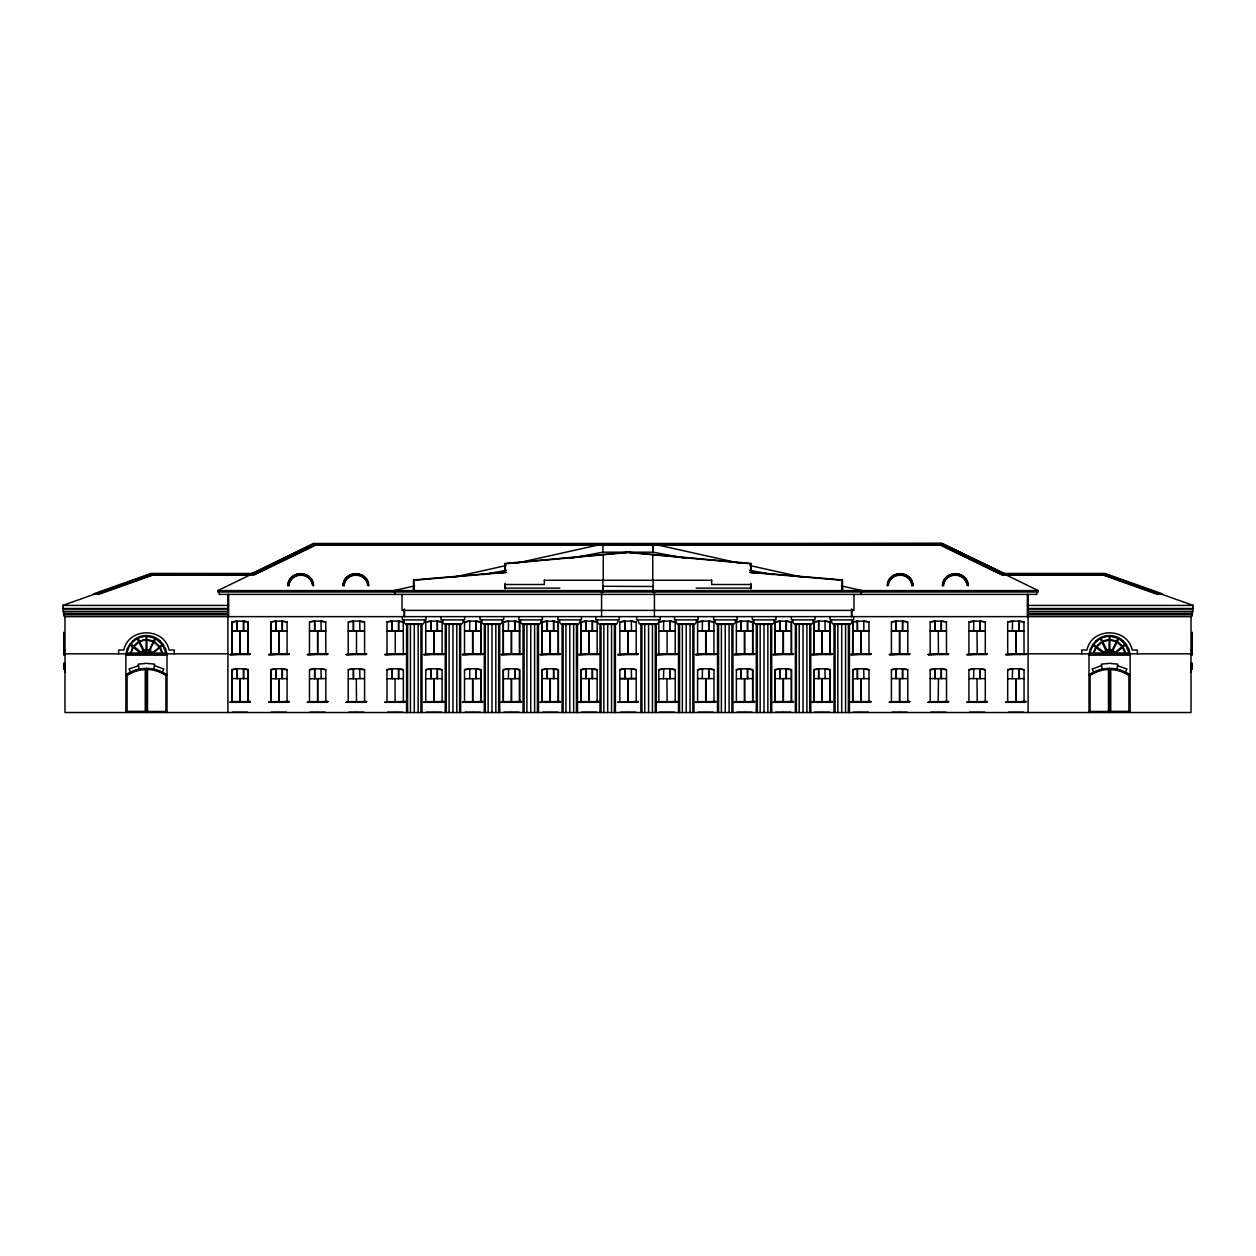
<?xml version="1.0" encoding="UTF-8"?>
<svg xmlns="http://www.w3.org/2000/svg" width="1256" height="1256" viewBox="0 0 1256 1256"><rect width="100%" height="100%" fill="white"/><g stroke="black" fill="none" stroke-linecap="round" stroke-linejoin="round"><path stroke-width="1.5" d="M602.911 590.603L602.911 586.489M653.089 545.057L940.414 545.151L1001.691 574.84L1005.915 574.353L942.157 543.471L313.843 543.471L250.085 574.353L254.309 574.84L315.586 545.151L653.089 545.057L653.089 552.562L653.089 543.534M287.86 585.908C287.64 577.729 296.479 572.045 304.031 574.086M343.029 585.908C342.81 577.729 351.633 572.045 359.2 574.086M887.238 585.908L889.044 579.487L893.723 575.248M942.408 585.908L944.214 579.487L948.877 575.248M413.522 589.409L413.522 587.572M153.687 669.134L154.708 664.173L146.434 663.341L138.176 664.173L139.196 669.134L153.687 669.134L167.001 674.88A35.78 35.78 0 0 0 125.883 674.88L139.196 669.134M1116.804 669.134L1117.824 664.173L1109.566 663.341L1101.292 664.173L1102.313 669.134L1088.999 674.88A35.78 35.78 0 0 1 1130.117 674.88L1116.804 669.134L1102.313 669.134M127.296 648.881L125.883 653.936L125.883 712.529M1090.412 648.881L1088.999 653.936L1088.999 712.529M253.806 574.039L151.097 574.039L62.8 605.423L63.711 614.765L64.339 616.633L1191.661 616.633L1192.289 614.765L1193.2 605.423L1104.903 574.039L1002.194 574.039M1005.946 575.091L1103.113 575.091L1157.483 594.418L1162.444 593.884L1104.903 573.442L1002.194 573.442M942.157 543.471L653.089 543.958L740.365 563.41M162.275 672.133L163.829 668.977L154.394 665.68M1125.392 672.133L1126.946 668.993L1117.51 665.696M127.296 648.96L129.745 644.375M1090.412 648.96L1092.861 644.375M129.745 644.454L133.058 640.607M1092.861 644.454L1096.19 640.607M133.058 640.686C140.342 633.715 152.478 633.95 159.81 640.686M1096.19 640.686C1103.459 633.715 1115.595 633.95 1122.943 640.686M1005.915 574.353L941.922 543.534L1038.21 590.603L1038.21 591.984L217.79 591.984L217.79 590.603L314.079 543.958L602.911 543.958L515.635 563.41M250.085 574.353L254.309 574.432L315.586 544.727L940.414 544.727L1001.691 574.432L1005.679 574.84M253.806 573.49L151.097 573.442L93.556 593.884L98.517 594.418L152.887 575.091L250.054 575.091M93.76 594.418L98.517 593.868L152.887 574.542L253.806 574.51M138.49 665.696L129.054 668.993L130.608 672.133M1101.606 665.68L1092.17 668.977L1093.725 672.133M414.668 585.924L393.725 590.603L393.725 591.984M454.672 577.006L506.105 565.545M483.309 574.573L506.466 570.24M570.114 558.323L602.911 552.185L653.089 552.185L685.886 558.323M309.478 653.842L309.478 621.893L314.911 621.17M348.336 621.971L353.674 621.17M386.989 653.842L386.989 621.893L392.421 621.17M425.847 621.971L431.185 621.17M464.516 653.842L464.516 621.893L469.948 621.17M309.573 669.778L313.56 669.181M348.336 669.778L352.308 669.181M619.915 621.971L625.268 621.265M387.084 669.778L391.071 669.181M658.96 621.971L664.298 621.265M425.847 669.778L429.835 669.181M697.614 653.842L697.614 621.893L703.062 621.265M464.61 669.778L468.582 669.181M736.471 621.971L741.809 621.17M619.915 669.668L625.253 668.883M891.509 621.971L896.847 621.17M658.96 669.778L662.933 669.181M930.178 653.842L930.178 621.893L934.244 621.375M697.708 669.778L701.696 669.181M969.02 621.971L974.373 621.17M736.471 669.778L740.459 669.181M1007.689 653.842L1007.689 621.893L1011.771 621.375M891.509 669.778L895.497 669.181M930.272 669.778L934.244 669.181M969.02 669.778L973.008 669.181M1007.783 669.778L1011.771 669.181M499.605 573.411L506.466 572.265M622.207 553.142L628 552.185L751.01 563.457L751.01 572.139L842.478 579.958L842.478 590.948L824.831 590.948M896.8 574.086C904.367 572.045 913.191 577.729 912.971 585.908M951.97 574.086C959.521 572.045 968.36 577.729 968.14 585.908M586.238 621.265L580.884 621.971L580.884 653.748M236.034 669.181L232.046 669.778L232.046 701.555L248.311 701.649L248.311 669.589A42.076 42.076 0 0 0 231.952 669.589L231.952 701.649M274.797 669.181L270.809 669.778L270.809 701.555M779.207 621.375L775.235 621.971L775.14 653.842M856.733 621.375L852.745 621.971L852.651 653.842M507.345 669.181L503.373 669.778L503.373 701.555M779.207 669.181L775.235 669.778L775.235 701.555L791.484 701.649L791.484 669.589A42.076 42.076 0 0 0 775.14 669.589L775.14 701.649M817.97 669.181L813.998 669.778L813.998 701.555M856.733 669.181L852.745 669.778L852.745 701.555L869.011 701.649L869.011 669.589A42.076 42.076 0 0 0 852.651 669.589L852.651 701.649M633.793 553.142L628 552.185L504.99 563.457L504.99 572.139L413.522 579.958L413.522 590.948L431.169 590.948M842.132 590.603L842.132 580.272L750.68 572.453L750.68 563.771L628 552.53L505.32 563.771L505.32 572.453L413.868 580.272L413.868 590.603M237.4 621.17L232.046 621.971L231.952 653.842M276.147 621.17L270.809 621.971L270.809 653.748M508.711 621.17L503.373 621.971L503.373 653.748M547.459 621.17L542.121 621.971L542.027 653.842M584.856 621.28L586.222 621.17M623.887 621.28L625.253 621.17M662.933 621.28L664.298 621.17M701.68 621.28L703.046 621.17M779.207 621.28L780.573 621.17M819.336 621.17L813.998 621.971L813.998 653.748M236.018 669.087L237.4 668.977M856.718 621.28L858.083 621.17M274.781 669.087L276.147 668.977M313.545 669.087L314.911 668.977M934.244 621.28L935.61 621.17M352.308 669.087L353.674 668.977M391.056 669.087L392.421 668.977M1011.755 621.28L1013.121 621.17M429.819 669.087L431.185 668.977M468.582 669.087L469.948 668.977M507.345 669.087L508.711 668.977M546.093 669.087L547.459 668.977L542.121 669.778L542.121 701.555L558.386 701.649L558.386 669.589A42.076 42.076 0 0 0 542.027 669.589L542.027 701.649M584.856 669.087L586.222 668.977L580.884 669.778L580.884 701.555M662.933 669.087L664.298 668.977M701.68 669.087L703.046 668.977M740.443 669.087L741.809 668.977M779.207 669.087L780.573 668.977M817.97 669.087L819.336 668.977M856.718 669.087L858.083 668.977M895.481 669.087L896.847 668.977M934.244 669.087L935.61 668.977M973.008 669.087L974.373 668.977M1011.755 669.087L1013.121 668.977M1002.194 574.51L1103.113 574.542L1157.483 593.868L1162.24 594.418M544.178 580.272L711.822 580.272M289.037 585.28L287.954 585.28A12.78 11.587 0 0 1 300.734 573.694A12.78 11.587 0 0 1 313.498 585.28L312.414 585.28A11.681 10.613 0 0 0 300.734 574.667A11.681 10.613 0 0 0 289.037 585.28L289.037 585.83M344.207 585.28L343.124 585.28A12.78 11.587 0 0 1 355.888 573.694A12.78 11.587 0 0 1 368.667 585.28L367.584 585.28A11.681 10.613 0 0 0 355.888 574.667A11.681 10.613 0 0 0 344.207 585.28L344.207 585.83M911.793 585.28L912.877 585.28A12.78 11.587 0 0 0 900.112 573.694A12.78 11.587 0 0 0 887.333 585.28L888.416 585.28A11.681 10.613 0 0 1 900.112 574.667A11.681 10.613 0 0 1 911.793 585.28L911.793 585.83M943.586 585.28L942.502 585.28A12.78 11.587 0 0 1 955.267 573.694A12.78 11.587 0 0 1 968.046 585.28L966.963 585.28A11.681 10.613 0 0 0 955.267 574.667A11.681 10.613 0 0 0 943.586 585.28L943.586 585.83M602.911 586.285L653.089 586.489M842.478 587.572L842.478 589.409M559.831 588.138L505.006 588.138L505.006 583.428M696.169 588.138L750.994 588.138L750.994 583.428M217.79 590.603L1038.21 590.603M62.8 605.423L228.592 605.423M1027.408 605.423L1193.2 605.423M62.8 608.516L227.901 608.516M1028.099 608.516L1193.2 608.516M63.098 608.877L227.901 608.877M1028.099 608.877L1192.902 608.877M63.098 611.358L227.901 611.358M1028.099 611.358L1192.902 611.358M63.711 613.258L227.901 613.258M1028.099 613.258L1192.289 613.258M63.711 614.765L227.901 614.765M1028.099 614.765L1192.289 614.765M483.67 624.342L500.312 624.342A4.349 4.208 90 0 0 502.243 619.899M772.33 624.342L755.688 624.342A4.349 4.208 -90 0 1 753.757 619.899M232.046 630.795L248.217 630.795M270.809 630.795L286.98 630.795M309.573 630.795L325.728 630.795M348.336 630.795L364.491 630.795M387.084 630.795L403.255 630.795M425.847 630.795L442.002 630.795M464.61 630.795L480.765 630.795M503.373 630.795L519.529 630.795M542.121 630.795L558.292 630.795M580.884 630.795L597.04 630.795M619.915 630.795L636.086 630.795M658.96 630.795L675.116 630.795M697.708 630.795L713.879 630.795M736.471 630.795L752.627 630.795M775.235 630.795L791.39 630.795M813.998 630.795L830.153 630.795M852.745 630.795L868.917 630.795M891.509 630.795L907.664 630.795M930.272 630.795L946.427 630.795M969.02 630.795L985.191 630.795M1007.783 630.795L1023.954 630.795M232.046 630.983L248.217 630.983M270.809 630.983L286.98 630.983M309.573 630.983L325.728 630.983M348.336 630.983L364.491 630.983M387.084 630.983L403.255 630.983M425.847 630.983L442.002 630.983M464.61 630.983L480.765 630.983M503.373 630.983L519.529 630.983M542.121 630.983L558.292 630.983M580.884 630.983L597.04 630.983M619.915 630.983L636.086 630.983M658.96 630.983L675.116 630.983M697.708 630.983L713.879 630.983M736.471 630.983L752.627 630.983M775.235 630.983L791.39 630.983M813.998 630.983L830.153 630.983M852.745 630.983L868.917 630.983M891.509 630.983L907.664 630.983M930.272 630.983L946.427 630.983M969.02 630.983L985.191 630.983M1007.783 630.983L1023.954 630.983M63.711 650.027L64.982 650.027M1191.018 650.027L1192.289 650.027M63.711 653.842L227.901 653.842M1028.099 653.842L1192.289 653.842M64.982 655.145L63.711 655.145L63.711 632.317M125.883 655.145L167.001 655.145M1088.999 655.145L1130.117 655.145M1191.018 655.145L1192.289 655.145L1192.289 632.317M64.982 662.854L64.982 672.133M1191.018 662.854L1191.018 672.133M64.982 663.325L63.711 663.325L63.711 669.134L64.982 669.134M1191.018 663.325L1192.289 663.325L1192.289 669.134L1191.018 668.993M63.711 663.545L64.982 663.545M1191.018 663.545L1192.289 663.545M63.711 664.173L64.982 664.173M1191.018 664.173L1192.289 664.173M63.711 668.38L64.982 668.38M1191.018 668.38L1192.289 668.38M63.711 668.569L64.982 668.569M1191.018 668.569L1192.289 668.569M619.915 678.507L636.086 678.507M232.046 678.601L248.217 678.601M270.809 678.79L286.98 678.601M309.573 678.79L325.728 678.601M348.336 678.79L364.491 678.601M387.084 678.79L403.255 678.601M425.847 678.79L442.002 678.601M464.61 678.79L480.765 678.601M503.373 678.79L519.529 678.601M542.121 678.601L558.292 678.601M580.884 678.601L597.04 678.601M619.915 678.695L636.086 678.695M658.96 678.79L675.116 678.601M697.708 678.601L713.879 678.601M736.471 678.79L752.627 678.601M775.235 678.601L791.39 678.601M813.998 678.601L830.153 678.601M852.745 678.79L868.917 678.601M891.509 678.601L907.664 678.601M930.272 678.601L946.427 678.601M969.02 678.601L985.191 678.601M1007.783 678.79L1023.954 678.601M480.86 701.649L464.516 701.649L464.516 669.589A42.076 42.076 0 0 1 480.86 669.589L480.86 701.649L480.765 669.778L476.793 669.181M232.281 712.199L239.582 712.199M240.241 712.199L247.542 712.199M271.092 712.199L278.392 712.199M279.052 712.199L286.352 712.199M309.902 712.199L317.203 712.199M317.862 712.199L325.163 712.199M348.713 712.199L356.013 712.199M356.657 712.199L363.957 712.199M387.523 712.199L394.824 712.199M395.467 712.199L402.768 712.199M426.318 712.199L433.618 712.199M434.278 712.199L441.578 712.199M465.128 712.199L472.429 712.199M473.088 712.199L480.389 712.199M503.939 712.199L511.239 712.199M511.899 712.199L519.199 712.199M542.749 712.199L550.05 712.199M550.709 712.199L558.009 712.199M581.559 712.199L588.86 712.199M589.519 712.199L596.82 712.199M620.59 712.199L627.89 712.199M628.55 712.199L635.85 712.199M659.18 712.199L666.481 712.199M667.14 712.199L674.441 712.199M697.991 712.199L705.291 712.199M705.951 712.199L713.251 712.199M736.801 712.199L744.101 712.199M744.761 712.199L752.061 712.199M775.611 712.199L782.912 712.199M783.571 712.199L790.872 712.199M814.422 712.199L821.722 712.199M822.382 712.199L829.682 712.199M853.232 712.199L860.533 712.199M861.176 712.199L868.477 712.199M892.043 712.199L899.343 712.199M899.987 712.199L907.287 712.199M930.837 712.199L938.138 712.199M938.797 712.199L946.098 712.199M969.648 712.199L976.948 712.199M977.608 712.199L984.908 712.199M1008.458 712.199L1015.759 712.199M1016.418 712.199L1023.718 712.199M1018.6 621.17L1023.954 621.971L1024.048 653.842M979.853 621.17L985.191 621.971M941.089 621.17L946.427 621.971L946.522 653.842M902.326 621.17L907.664 621.971M863.578 621.17L868.917 621.971L869.011 653.842M824.815 621.17L830.153 621.971L830.153 653.748M786.052 621.17L791.39 621.971L791.484 653.842M747.289 621.17L752.627 621.971L752.627 653.748M708.541 621.17L713.879 621.971L713.973 653.842M669.778 621.17L675.116 621.971M669.762 621.265L671.128 621.375M630.748 621.17L636.086 621.971M630.732 621.265L632.098 621.375M591.702 621.17L597.04 621.971M591.702 621.265L593.067 621.375M552.954 621.17L554.32 621.28M552.938 621.265L558.292 621.971L558.386 653.842M514.191 621.17L519.529 621.971L519.529 653.748M475.427 621.17L476.793 621.28M436.664 621.17L442.002 621.971M1018.6 668.977L1019.982 669.087M397.916 621.17L399.282 621.28M979.853 668.977L981.219 669.087M359.153 621.17L364.491 621.971M941.089 668.977L942.455 669.087M320.39 621.17L321.756 621.28M902.326 668.977L903.692 669.087M281.627 621.17L286.98 621.971M863.578 668.977L864.944 669.087M242.879 621.17L244.245 621.28M824.815 668.977L826.181 669.087M786.052 668.977L787.418 669.087M747.289 668.977L748.655 669.087M709.907 669.087L708.541 668.977L713.879 669.778M671.144 669.087L669.778 668.977L675.116 669.778M630.748 668.883L636.086 669.668M591.702 668.977L593.067 669.087M552.954 668.977L554.32 669.087M514.191 668.977L515.557 669.087M475.427 668.977L476.793 669.087M436.664 668.977L438.03 669.087M397.916 668.977L399.282 669.087M359.153 668.977L360.519 669.087M320.39 668.977L321.756 669.087M281.627 668.977L282.993 669.087M242.879 668.977L244.245 669.087M1019.966 669.181L1023.954 669.778M981.203 669.181L985.191 669.778M942.44 669.181L946.427 669.778M903.692 669.181L907.664 669.778M476.793 621.375L480.765 621.971L480.86 653.842M864.929 669.181L868.917 669.778M826.165 669.181L830.153 669.778L830.153 701.555M399.267 621.375L403.255 621.971L403.349 653.842M787.418 669.181L791.39 669.778L791.39 701.555M748.655 669.181L752.627 669.778L752.627 701.555M321.756 621.375L325.728 621.971L325.822 653.842M244.229 621.375L248.217 621.971L248.311 653.842M593.067 669.181L597.04 669.778M554.304 669.181L558.292 669.778L558.292 701.555M515.541 669.181L519.529 669.778L519.529 701.555M438.03 669.181L442.002 669.778M399.267 669.181L403.255 669.778M360.503 669.181L364.491 669.778M321.756 669.181L325.728 669.778M282.993 669.181L286.98 669.778M244.229 669.181L248.217 669.778L248.217 701.555M749.534 572.265L756.395 573.411M749.534 570.24L772.691 574.573M749.895 565.545L801.328 577.006M841.332 585.924L862.275 590.603L862.275 591.984M362.278 575.248L366.956 579.487L368.762 585.908M307.123 575.248L311.786 579.487L313.592 585.908M1122.943 640.607L1126.255 644.454M159.81 640.607L163.139 644.454M1126.255 644.375L1128.704 648.96M163.139 644.375L165.588 648.96M313.843 543.471L250.321 574.84M1128.704 648.881L1130.117 653.936L1130.117 712.529M165.588 648.881L167.001 653.936L167.001 712.529M1191.018 616.633L1191.018 712.529L64.982 712.529L64.982 616.633M1137.355 653.842L1137.355 650.027L1132.206 650.027C1127.417 627.136 1091.7 627.136 1086.927 650.027L1081.761 650.027L1081.761 653.842M1109.566 668.38L1109.566 712.529M1036.875 591.984L1036.875 594.402L219.125 594.402L219.125 591.984M1028.099 594.402L1028.099 712.529M1027.361 594.402L1027.361 616.633M1025.76 654.564L1005.978 654.564M1025.76 702.308L1005.978 702.308M1018.946 621.296L1018.946 630.795M1018.946 669.103L1018.946 678.601M1018.757 621.28L1018.757 630.795M1018.757 669.087L1018.757 678.601M1015.963 630.983L1015.963 653.748M1015.963 678.79L1015.963 701.555M1015.774 630.983L1015.774 653.748M1015.774 678.79L1015.774 701.555M1012.54 621.312L1012.352 630.795M1012.54 669.118L1012.352 678.601M986.996 654.564L967.23 654.564M986.996 702.308L967.23 702.308M985.285 653.842L985.285 621.893A42.076 42.076 0 0 0 968.926 621.893L968.926 653.842M980.182 621.296L980.182 630.795M980.182 669.103L980.182 678.601M979.994 621.28L979.994 630.795M979.994 669.087L979.994 678.601M977.011 630.983L977.199 653.748M977.011 678.79L977.199 701.555M973.777 621.312L973.588 630.795M973.777 669.118L973.588 678.601M948.233 654.564L928.467 654.564M948.233 702.308L928.467 702.308M941.419 621.296L941.419 630.795M941.419 669.103L941.419 678.601M941.231 621.28L941.231 630.795M941.231 669.087L941.231 678.601M938.248 630.983L938.452 653.748M938.452 678.79L938.248 701.555M935.014 621.312L935.014 630.795M935.014 669.118L935.014 678.601M934.825 621.327L934.825 630.795M934.825 669.134L934.825 678.601M909.47 654.564L889.703 654.564M909.47 702.308L889.703 702.308M907.758 653.842L907.758 621.893A42.076 42.076 0 0 0 891.415 621.893L891.415 653.842M902.672 621.296L902.672 630.795M902.672 669.103L902.672 678.601M902.467 621.28L902.467 630.795M902.467 669.087L902.467 678.601M899.688 630.983L899.688 653.748M899.688 678.79L899.688 701.555M899.5 630.983L899.5 653.748M899.5 678.79L899.5 701.555M896.266 621.312L896.266 630.795M896.266 669.118L896.266 678.601M896.062 621.327L896.062 630.795M896.062 669.134L896.062 678.601M870.722 654.564L850.94 654.564M870.722 702.308L850.94 702.308M863.72 621.28L863.908 630.795M863.72 669.087L863.908 678.601M860.957 591.984L860.957 594.402M860.925 630.983L860.925 653.748M860.925 678.79L860.925 701.555M860.737 630.983L860.737 653.748M860.737 678.79L860.737 701.555M857.503 621.312L857.503 630.795M857.503 669.118L857.503 678.601M857.314 621.327L857.314 630.795M857.314 669.134L857.314 678.601M853.97 594.402L853.97 610.4L402.03 610.4L402.03 594.402M853.64 616.633L853.64 619.899L830.059 619.899L830.059 616.633M852.745 653.748L852.745 621.971A42.076 42.076 0 0 1 869.011 621.893M851.913 609.223L851.913 616.633M851.427 609.223L851.427 616.633M849.417 712.529L849.417 624.091L834.015 624.091L834.015 712.529M848.381 624.091L848.381 712.529M845.571 624.091L845.571 712.529M841.724 624.091L841.724 712.529M837.862 624.091L837.862 712.529M835.052 624.091L835.052 712.529M831.959 654.564L812.192 654.564M831.959 702.308L812.192 702.308M830.247 653.842L830.247 621.893A42.076 42.076 0 0 0 813.888 621.893L813.888 653.842M824.957 621.28L825.145 630.795M824.957 669.087L825.145 678.601M822.162 630.983L822.162 653.748M822.162 678.79L822.162 701.555M821.973 630.983L821.973 653.748M821.973 678.79L821.973 701.555M818.739 621.312L818.739 630.795M818.739 669.118L818.739 678.601M818.551 621.327L818.551 630.795M818.551 669.134L818.551 678.601M814.987 616.633L814.987 619.899L791.406 619.899L791.406 616.633M810.764 712.529L810.764 624.091L795.362 624.091L795.362 712.529M809.728 624.091L809.728 712.529M806.902 624.091L806.902 712.529M803.055 624.091L803.055 712.529M799.209 624.091L799.209 712.529M796.383 624.091L796.383 712.529M793.195 654.564L773.429 654.564M793.195 702.308L773.429 702.308M791.39 653.748L791.39 621.971A42.076 42.076 0 0 0 775.14 621.893L775.235 653.748M786.382 621.296L786.382 630.795M786.382 669.103L786.382 678.601M786.193 621.28L786.193 630.795M786.193 669.087L786.193 678.601M783.414 630.983L783.414 653.748M783.414 678.79L783.414 701.555M783.21 630.983L783.21 653.748M783.21 678.79L783.21 701.555M779.976 621.312L779.976 630.795M779.976 669.118L779.976 678.601M779.788 621.327L779.788 630.795M779.788 669.134L779.788 678.601M775.941 616.633L775.941 619.899L752.36 619.899L752.36 616.633M771.702 712.529L771.702 624.091L756.3 624.091L756.3 712.529M770.682 624.091L770.682 712.529M767.856 624.091L767.856 712.529M764.009 624.091L764.009 712.529M760.163 624.091L760.163 712.529M757.337 624.091L757.337 712.529M754.432 654.564L734.666 654.564M754.432 702.308L734.666 702.308M752.736 653.842L752.736 621.893A42.076 42.076 0 0 0 736.377 621.893L736.377 653.842M750.68 589.08L750.68 584.511L711.65 584.511L711.65 580.272M747.634 621.296L747.634 630.795M747.634 669.103L747.634 678.601M747.43 621.28L747.43 630.795M747.43 669.087L747.43 678.601M744.651 630.983L744.651 653.748M744.651 678.79L744.651 701.555M744.463 630.983L744.463 653.748M744.463 678.79L744.463 701.555M741.228 621.312L741.228 630.795M741.228 669.118L741.228 678.601M741.04 621.327L741.04 630.795M741.04 669.134L741.04 678.601M737.178 616.633L737.178 619.899L713.596 619.899L713.596 616.633M732.939 712.529L732.939 624.091L717.537 624.091L717.537 712.529M731.918 624.091L731.918 712.529M729.092 624.091L729.092 712.529M725.246 624.091L725.246 712.529M721.399 624.091L721.399 712.529M718.573 624.091L718.573 712.529M715.685 654.564L695.903 654.564M715.685 702.308L695.903 702.308M708.871 621.296L708.871 630.795M708.871 669.103L708.871 678.601M708.682 621.28L708.682 630.795M708.682 669.087L708.682 678.601M705.888 630.983L705.888 653.748M705.888 678.79L705.888 701.555M705.699 630.983L705.699 653.748M705.699 678.79L705.699 701.555M702.465 621.312L702.277 630.795M702.465 669.118L702.277 678.601M698.132 616.633L698.132 619.899L674.55 619.899L674.55 616.633M693.909 712.529L693.909 624.091L678.507 624.091L678.507 712.529M692.872 624.091L692.872 712.529M690.062 624.091L690.062 712.529M686.216 624.091L686.216 712.529M682.353 624.091L682.353 712.529M679.543 624.091L679.543 712.529M676.921 654.564L657.155 654.564M676.921 702.308L657.155 702.308M675.21 653.842L675.21 621.893A42.076 42.076 0 0 0 658.851 621.893L658.851 653.842M670.107 621.296L670.107 630.795M670.107 669.103L670.107 678.601M669.919 621.28L669.919 630.795M669.919 669.087L669.919 678.601M667.124 630.983L667.124 653.748M666.936 678.79L667.124 701.555M663.702 621.312L663.513 630.795M663.702 669.118L663.513 678.601M660.248 616.633L660.248 619.899L636.666 619.899L636.666 616.633M656.291 712.529L656.291 624.091L640.89 624.091L640.89 712.529M655.255 624.091L655.255 712.529M654.423 591.984L654.423 616.633M653.089 580.272L653.089 591.984M652.743 554.461L652.743 580.272M652.445 624.091L652.445 712.529M648.583 624.091L648.583 712.529M644.736 624.091L644.736 712.529M641.926 624.091L641.926 712.529M637.891 654.596L618.109 654.596M637.891 702.308L618.109 702.308M636.18 653.842L636.18 621.893A42.076 42.076 0 0 0 619.82 621.893L619.82 653.842M636.18 701.555L636.18 669.589A42.076 42.076 0 0 0 619.82 669.589L619.82 701.555M631.328 621.312L631.517 630.795M631.328 669.024L631.517 678.507M625.111 621.28L625.111 630.795M625.111 668.993L625.111 678.507M624.923 621.296L624.923 630.795M624.923 669.008L624.923 678.507M619.349 616.633L619.349 619.899L595.768 619.899L595.768 616.633M615.393 712.529L615.393 624.091L600.007 624.091L600.007 712.529M614.372 624.091L614.372 712.529M611.546 624.091L611.546 712.529M607.7 624.091L607.7 712.529M603.853 624.091L603.853 712.529M603.257 554.461L603.257 580.272M602.911 543.534L602.911 552.656M602.911 580.272L602.911 591.984M601.577 591.984L601.577 616.633M601.027 624.091L601.027 712.529M598.845 654.564L579.079 654.564M598.845 702.308L579.079 702.308M597.15 653.842L597.15 621.893A42.076 42.076 0 0 0 580.79 621.893L580.79 653.842M592.487 621.327L592.487 630.795M592.487 669.134L592.487 678.601M592.298 621.312L592.298 630.795M592.298 669.118L592.298 678.601M589.064 630.983L589.064 653.748M589.064 678.79L589.064 701.555M588.876 630.983L588.876 653.748M588.876 678.79L588.876 701.555M586.081 621.28L586.081 630.795M586.081 669.087L586.081 678.601M585.893 621.296L585.893 630.795M585.893 669.103L585.893 678.601M581.45 616.633L581.45 619.899L557.868 619.899L557.868 616.633M577.493 712.529L577.493 624.091L562.091 624.091L562.091 712.529M576.457 624.091L576.457 712.529M573.647 624.091L573.647 712.529M569.784 624.091L569.784 712.529M565.938 624.091L565.938 712.529M563.128 624.091L563.128 712.529M560.097 654.564L540.315 654.564M560.097 702.308L540.315 702.308M558.292 653.748L558.292 621.971A42.076 42.076 0 0 0 542.027 621.893L542.121 653.748M553.723 621.327L553.723 630.795M553.723 669.134L553.723 678.601M553.535 621.312L553.535 630.795M553.535 669.118L553.535 678.601M550.301 630.983L550.301 653.748M550.301 678.79L550.301 701.555M550.112 630.983L550.112 653.748M550.112 678.79L550.112 701.555M547.318 621.28L547.318 630.795M547.318 669.087L547.318 678.601M547.129 621.296L547.129 630.795M547.129 669.103L547.129 678.601M544.35 580.272L544.35 584.511L505.32 584.511L505.32 589.08M542.404 616.633L542.404 619.899L518.822 619.899L518.822 616.633M538.463 712.529L538.463 624.091L523.061 624.091L523.061 712.529M537.427 624.091L537.427 712.529M534.601 624.091L534.601 712.529M530.754 624.091L530.754 712.529M526.908 624.091L526.908 712.529M524.082 624.091L524.082 712.529M521.334 654.564L501.568 654.564M521.334 702.308L501.568 702.308M519.623 653.842L519.623 621.893A42.076 42.076 0 0 0 503.264 621.893L503.264 653.842M514.96 621.327L514.96 630.795M514.96 669.134L514.96 678.601M514.772 621.312L514.772 630.795M514.772 669.118L514.772 678.601M511.537 630.983L511.537 653.748M511.537 678.79L511.537 701.555M511.349 630.983L511.349 653.748M511.349 678.79L511.349 701.555M508.57 621.28L508.366 630.795M508.57 669.087L508.366 678.601M503.64 616.633L503.64 619.899L480.059 619.899L480.059 616.633M499.7 712.529L499.7 624.091L484.298 624.091L484.298 712.529M498.663 624.091L498.663 712.529M495.837 624.091L495.837 712.529M491.991 624.091L491.991 712.529M488.144 624.091L488.144 712.529M485.318 624.091L485.318 712.529M482.571 654.564L462.805 654.564M482.571 702.308L462.805 702.308M480.765 653.748L480.765 621.971A42.076 42.076 0 0 0 464.516 621.893M476.212 621.327L476.212 630.795M476.212 669.134L476.212 678.601M476.024 621.312L476.024 630.795M476.024 669.118L476.024 678.601M472.79 630.983L472.79 653.748M472.79 678.79L472.79 701.555M472.586 630.983L472.586 653.748M472.586 678.79L472.586 701.555M469.807 621.28L469.618 630.795M469.807 669.087L469.618 678.601M464.594 616.633L464.594 619.899L441.013 619.899L441.013 616.633M460.638 712.529L460.638 624.091L445.236 624.091L445.236 712.529M459.618 624.091L459.618 712.529M456.791 624.091L456.791 712.529M452.945 624.091L452.945 712.529M449.099 624.091L449.099 712.529M446.273 624.091L446.273 712.529M443.808 654.564L424.041 654.564M443.808 702.308L424.041 702.308M442.112 653.842L442.112 621.893A42.076 42.076 0 0 0 425.753 621.893L425.753 653.842M437.449 621.327L437.449 630.795M437.449 669.134L437.449 678.601M437.261 621.312L437.261 630.795M437.261 669.118L437.261 678.601M434.026 630.983L434.026 653.748M434.026 678.79L434.026 701.555M433.838 630.983L433.838 653.748M433.838 678.79L433.838 701.555M431.044 621.28L431.044 630.795M431.044 669.087L431.044 678.601M430.855 621.296L430.855 630.795M430.855 669.103L430.855 678.601M425.941 616.633L425.941 619.899L402.36 619.899L402.36 616.633M421.985 712.529L421.985 624.091L406.583 624.091L406.583 712.529M420.948 624.091L420.948 712.529M418.138 624.091L418.138 712.529M414.276 624.091L414.276 712.529M410.429 624.091L410.429 712.529M407.619 624.091L407.619 712.529M405.06 654.564L385.278 654.564M405.06 702.308L385.278 702.308M404.573 609.223L404.573 616.633M404.087 609.223L404.087 616.633M398.686 621.327L398.686 630.795M398.686 669.134L398.686 678.601M398.497 621.312L398.497 630.795M398.497 669.118L398.497 678.601M395.043 591.984L395.043 594.402M395.263 630.983L395.263 653.748M395.075 678.79L395.075 701.555M392.28 621.28L392.28 630.795M392.28 669.087L392.28 678.601M392.092 621.296L392.092 630.795M392.092 669.103L392.092 678.601M366.297 654.564L346.53 654.564M366.297 702.308L346.53 702.308M364.585 653.842L364.585 621.893A42.076 42.076 0 0 0 348.242 621.893L348.242 653.842M359.734 621.312L359.938 630.795M359.734 669.118L359.938 678.601M356.5 630.983L356.5 653.748M356.312 678.79L356.5 701.555M353.533 621.28L353.533 630.795M353.533 669.087L353.533 678.601M353.329 621.296L353.329 630.795M353.329 669.103L353.329 678.601M327.533 654.564L307.767 654.564M327.533 702.308L307.767 702.308M320.986 621.312L321.175 630.795M320.986 669.118L321.175 678.601M317.752 630.983L317.752 653.748M317.752 678.79L317.752 701.555M317.548 630.983L317.548 653.748M317.548 678.79L317.548 701.555M314.769 621.28L314.769 630.795M314.769 669.087L314.769 678.601M314.581 621.296L314.581 630.795M314.581 669.103L314.581 678.601M288.77 654.564L269.004 654.564M288.77 702.308L269.004 702.308M287.075 653.842L287.075 621.893A42.076 42.076 0 0 0 270.715 621.893L270.715 653.842M282.412 621.327L282.412 630.795M282.412 669.134L282.412 678.601M282.223 621.312L282.223 630.795M282.223 669.118L282.223 678.601M278.989 630.983L278.989 653.748M278.989 678.79L278.989 701.555M278.801 630.983L278.801 653.748M278.801 678.79L278.801 701.555M276.006 621.28L276.006 630.795M276.006 669.087L276.006 678.601M275.818 621.296L275.818 630.795M275.818 669.103L275.818 678.601M250.023 654.564L230.241 654.564M250.023 702.308L230.241 702.308M248.217 653.748L248.217 621.971A42.076 42.076 0 0 0 231.952 621.893L232.046 653.748M243.648 621.327L243.648 630.795M243.648 669.134L243.648 678.601M243.46 621.312L243.46 630.795M243.46 669.118L243.46 678.601M240.226 630.983L240.226 653.748M240.226 678.79L240.226 701.555M240.037 630.983L240.037 653.748M240.037 678.79L240.037 701.555M237.243 621.28L237.243 630.795M237.243 669.087L237.243 678.601M237.054 621.296L237.054 630.795M237.054 669.103L237.054 678.601M228.639 594.402L228.639 616.633M227.901 594.402L227.901 712.529M174.239 653.842L174.239 650.027L169.073 650.027C164.301 627.136 128.583 627.136 123.794 650.027L118.645 650.027L118.645 653.842M146.434 668.38L146.434 712.529M658.851 619.899A4.349 4.208 -90 0 1 656.904 624.342L640.262 624.342A4.349 4.208 -90 0 1 638.331 619.899M617.952 619.899A4.349 4.208 -90 0 1 616.021 624.342L599.379 624.342A4.349 4.208 -90 0 1 597.432 619.899M930.178 621.893A42.076 42.076 0 0 1 946.522 621.893M697.614 621.893A42.076 42.076 0 0 1 713.973 621.893M1007.689 621.893A42.076 42.076 0 0 1 1024.048 621.893M792.803 619.899A4.349 4.208 -90 0 0 794.75 624.342L811.376 624.342A4.349 4.208 -90 0 0 813.323 619.899M774.277 619.899A4.349 4.208 -90 0 1 772.675 624.091M714.994 619.899A4.349 4.208 -90 0 0 716.925 624.342L733.567 624.342A4.349 4.208 -90 0 0 735.498 619.899M831.456 619.899A4.349 4.208 -90 0 0 833.403 624.342L850.045 624.342A4.349 4.208 -90 0 0 851.976 619.899M675.948 619.899A4.349 4.208 -90 0 0 677.895 624.342L694.537 624.342A4.349 4.208 -90 0 0 696.468 619.899M888.824 583.082A11.681 10.613 0 0 1 900.112 575.217A11.681 10.613 0 0 1 911.401 583.082M943.978 583.082A11.681 10.613 0 0 1 955.267 575.217A11.681 10.613 0 0 1 966.555 583.082M309.478 621.893A42.076 42.076 0 0 1 325.822 621.893M386.989 621.893A42.076 42.076 0 0 1 403.349 621.893M463.197 619.899A4.349 4.208 90 0 1 461.25 624.342L444.624 624.342A4.349 4.208 -90 0 1 442.677 619.899M483.325 624.091A4.349 4.208 -90 0 1 481.723 619.899M541.006 619.899A4.349 4.208 -90 0 1 539.075 624.342L522.433 624.342A4.349 4.208 -90 0 1 520.502 619.899M424.544 619.899A4.349 4.208 90 0 1 422.597 624.342L405.955 624.342A4.349 4.208 -90 0 1 404.024 619.899M580.052 619.899A4.349 4.208 -90 0 1 578.105 624.342L561.463 624.342A4.349 4.208 -90 0 1 559.532 619.899M344.599 583.082A11.681 10.613 0 0 1 355.888 575.217A11.681 10.613 0 0 1 367.176 583.082M289.445 583.082A11.681 10.613 0 0 1 300.734 575.217A11.681 10.613 0 0 1 312.022 583.082M128.049 649.164L126.95 653.042L130.216 653.042C134.675 649.116 130.797 640.45 128.049 649.164M131.644 650.624L130.954 653.042L140.217 653.042L133.434 647.405L131.644 650.624M1091.15 649.164L1090.051 653.042L1093.317 653.042L1095.719 647.342L1093.191 645.396L1091.15 649.164M1094.745 650.624L1094.055 653.042L1103.129 653.042L1096.284 647.766L1094.745 650.624M149.087 650.828L148.082 653.042L146.889 653.042L146.889 650.09L149.087 650.828M153.232 641.738L149.401 650.153L146.889 649.352L146.889 640.105L153.232 641.738M154.818 638.221L153.515 641.094L146.889 639.398L146.889 636.227L154.818 638.221M149.794 651.315L148.993 653.042L151.317 653.042L149.794 651.315M154.001 642.177C147.564 651.456 150.516 656.747 159.198 646.903L154.001 642.177M155.65 638.629L154.315 641.533L159.748 646.479L162.244 644.532L155.65 638.629M1111.984 650.671L1109.864 653.042L1109.864 650.074L1111.984 650.671M1116.27 641.706L1112.298 650.011L1109.864 649.336L1109.864 640.089L1116.27 641.706M1117.934 638.236L1116.568 641.078L1109.864 639.383L1109.864 636.211L1117.934 638.236M1112.643 651.142L1111.717 653.042L1114.417 653.042L1112.643 651.142M1117.071 642.146L1112.973 650.482L1114.983 652.555L1121.985 646.557L1117.071 642.146M1118.798 638.66L1117.385 641.518L1122.519 646.086L1124.905 644.045L1118.798 638.66M141.143 652.335L134.015 646.557L138.929 642.146L143.027 650.482L141.143 652.335M141.74 652.743L144.283 653.042L143.357 651.142L141.74 652.743M1104.244 652.335L1096.802 646.903L1101.999 642.177L1105.892 650.639L1104.244 652.335M1104.84 652.743L1107.007 653.042L1106.206 651.315L1104.84 652.743M133.607 641.188L131.095 644.045L133.481 646.086L138.615 641.518L137.202 638.66L133.607 641.188M1096.708 641.188L1093.756 644.532L1096.253 646.479L1101.685 641.533L1100.35 638.629L1096.708 641.188M1122.566 647.405L1115.783 653.042L1125.046 653.042L1122.566 647.405M1125.564 644.909L1123.115 646.95L1125.784 653.042L1129.05 653.042L1125.564 644.909M159.716 647.766L152.871 653.042L161.946 653.042L159.716 647.766M162.809 645.396L160.281 647.342L162.683 653.042L165.949 653.042L162.809 645.396M144.048 650.655L146.136 653.042L146.136 650.074L144.048 650.655M1106.803 650.011L1102.768 641.738L1109.111 640.105L1109.111 649.352L1106.803 650.011M1107.148 650.655L1107.918 653.042L1109.111 653.042L1109.111 650.09L1107.148 650.655M129.556 673.97L127.076 675.54L127.076 711.351L145.256 711.351L145.256 669.636L142.917 669.746A34.603 34.603 0 0 0 129.556 673.97M1092.626 673.875L1090.082 675.477L1090.082 711.461L1108.483 711.461L1108.483 669.511L1106.018 669.636A34.713 34.713 0 0 0 1092.626 673.875M141.85 636.761L138.066 638.236L139.432 641.078L146.136 639.383L146.136 636.211L141.85 636.761M142.807 640.513L139.73 641.706L143.702 650.011L146.136 649.336L146.136 640.089L142.807 640.513M1104.95 636.761L1101.182 638.221L1102.485 641.094L1109.111 639.398L1109.111 636.227L1104.95 636.761M250.368 653.811L229.895 654.564L250.368 653.811M289.131 653.811L268.658 654.564L289.131 653.811M327.879 653.811L307.422 654.564L327.879 653.811M366.642 653.811L346.185 654.564L366.642 653.811M405.405 653.811L384.933 654.564L405.405 653.811M444.169 653.811L423.696 654.564L444.169 653.811M482.916 653.811L462.459 654.564L482.916 653.811M521.68 653.811L501.207 654.564L521.68 653.811M560.443 653.811L539.97 654.564L560.443 653.811M599.191 653.811L578.733 654.564L599.191 653.811M638.236 653.842L617.764 654.596L638.236 653.842M677.267 653.811L656.81 654.564L677.267 653.811M716.03 653.811L695.557 654.564L716.03 653.811M754.793 653.811L734.32 654.564L754.793 653.811M793.541 653.811L773.084 654.564L793.541 653.811M832.304 653.811L811.831 654.564L832.304 653.811M871.067 653.811L850.595 654.564L871.067 653.811M909.815 653.811L889.358 654.564L909.815 653.811M948.578 653.811L928.121 654.564L948.578 653.811M987.342 653.811L966.869 654.564L987.342 653.811M1026.105 653.811L1005.632 654.564L1026.105 653.811M250.368 701.555L229.895 702.308L250.368 701.555M289.131 701.555L268.658 702.308L289.131 701.555M327.879 701.555L307.422 702.308L327.879 701.555M366.642 701.555L346.185 702.308L366.642 701.555M405.405 701.555L384.933 702.308L405.405 701.555M444.169 701.555L423.696 702.308L444.169 701.555M482.916 701.555L462.459 702.308L482.916 701.555M521.68 701.555L501.207 702.308L521.68 701.555M560.443 701.555L539.97 702.308L560.443 701.555M599.191 701.555L578.733 702.308L599.191 701.555M638.236 701.555L617.764 702.308L638.236 701.555M677.267 701.555L656.81 702.308L677.267 701.555M716.03 701.555L695.557 702.308L716.03 701.555M754.793 701.555L734.32 702.308L754.793 701.555M793.541 701.555L773.084 702.308L793.541 701.555M832.304 701.555L811.831 702.308L832.304 701.555M871.067 701.555L850.595 702.308L871.067 701.555M909.815 701.555L889.358 702.308L909.815 701.555M948.578 701.555L928.121 702.308L948.578 701.555M987.342 701.555L966.869 702.308L987.342 701.555M1026.105 701.555L1005.632 702.308L1026.105 701.555M287.075 701.649L270.715 701.649L270.715 669.589A42.076 42.076 0 0 1 287.075 669.589L287.075 701.649M325.822 701.649L309.478 701.649L309.478 669.589A42.076 42.076 0 0 1 325.822 669.589L325.822 701.649M364.585 701.649L348.242 701.649L348.242 669.589A42.076 42.076 0 0 1 364.585 669.589L364.585 701.649M403.349 701.649L386.989 701.649L386.989 669.589A42.076 42.076 0 0 1 403.349 669.589L403.349 701.649M442.112 701.649L425.753 701.649L425.753 669.589A42.076 42.076 0 0 1 442.112 669.589L442.112 701.649M519.623 701.649L503.264 701.649L503.264 669.589A42.076 42.076 0 0 1 519.623 669.589L519.623 701.649M597.15 701.649L580.79 701.649L580.79 669.589A42.076 42.076 0 0 1 597.15 669.589L597.15 701.649M675.21 701.649L658.851 701.649L658.851 669.589A42.076 42.076 0 0 1 675.21 669.589L675.21 701.649M713.973 701.649L697.614 701.649L697.614 669.589A42.076 42.076 0 0 1 713.973 669.589L713.973 701.649M752.736 701.649L736.377 701.649L736.377 669.589A42.076 42.076 0 0 1 752.736 669.589L752.736 701.649M830.247 701.649L813.888 701.649L813.888 669.589A42.076 42.076 0 0 1 830.247 669.589L830.247 701.649M907.758 701.649L891.415 701.649L891.415 669.589A42.076 42.076 0 0 1 907.758 669.589L907.758 701.649M946.522 701.649L930.178 701.649L930.178 669.589A42.076 42.076 0 0 1 946.522 669.589L946.522 701.649M985.285 701.649L968.926 701.649L968.926 669.589A42.076 42.076 0 0 1 985.285 669.589L985.285 701.649M1024.048 701.649L1007.689 701.649L1007.689 669.589A42.076 42.076 0 0 1 1024.048 669.589L1024.048 701.649M165.918 711.461L147.517 711.461L147.517 669.511L149.982 669.636A34.713 34.713 0 0 1 163.374 673.875L165.918 675.477L165.918 711.461M1128.924 711.351L1110.744 711.351L1110.744 669.636L1113.083 669.746A34.603 34.603 0 0 1 1126.444 673.97L1128.924 675.54L1128.924 711.351M628.094 653.748L628.094 630.983L627.906 653.748M628.094 701.46L628.094 678.695L627.906 701.46"/></g></svg>
